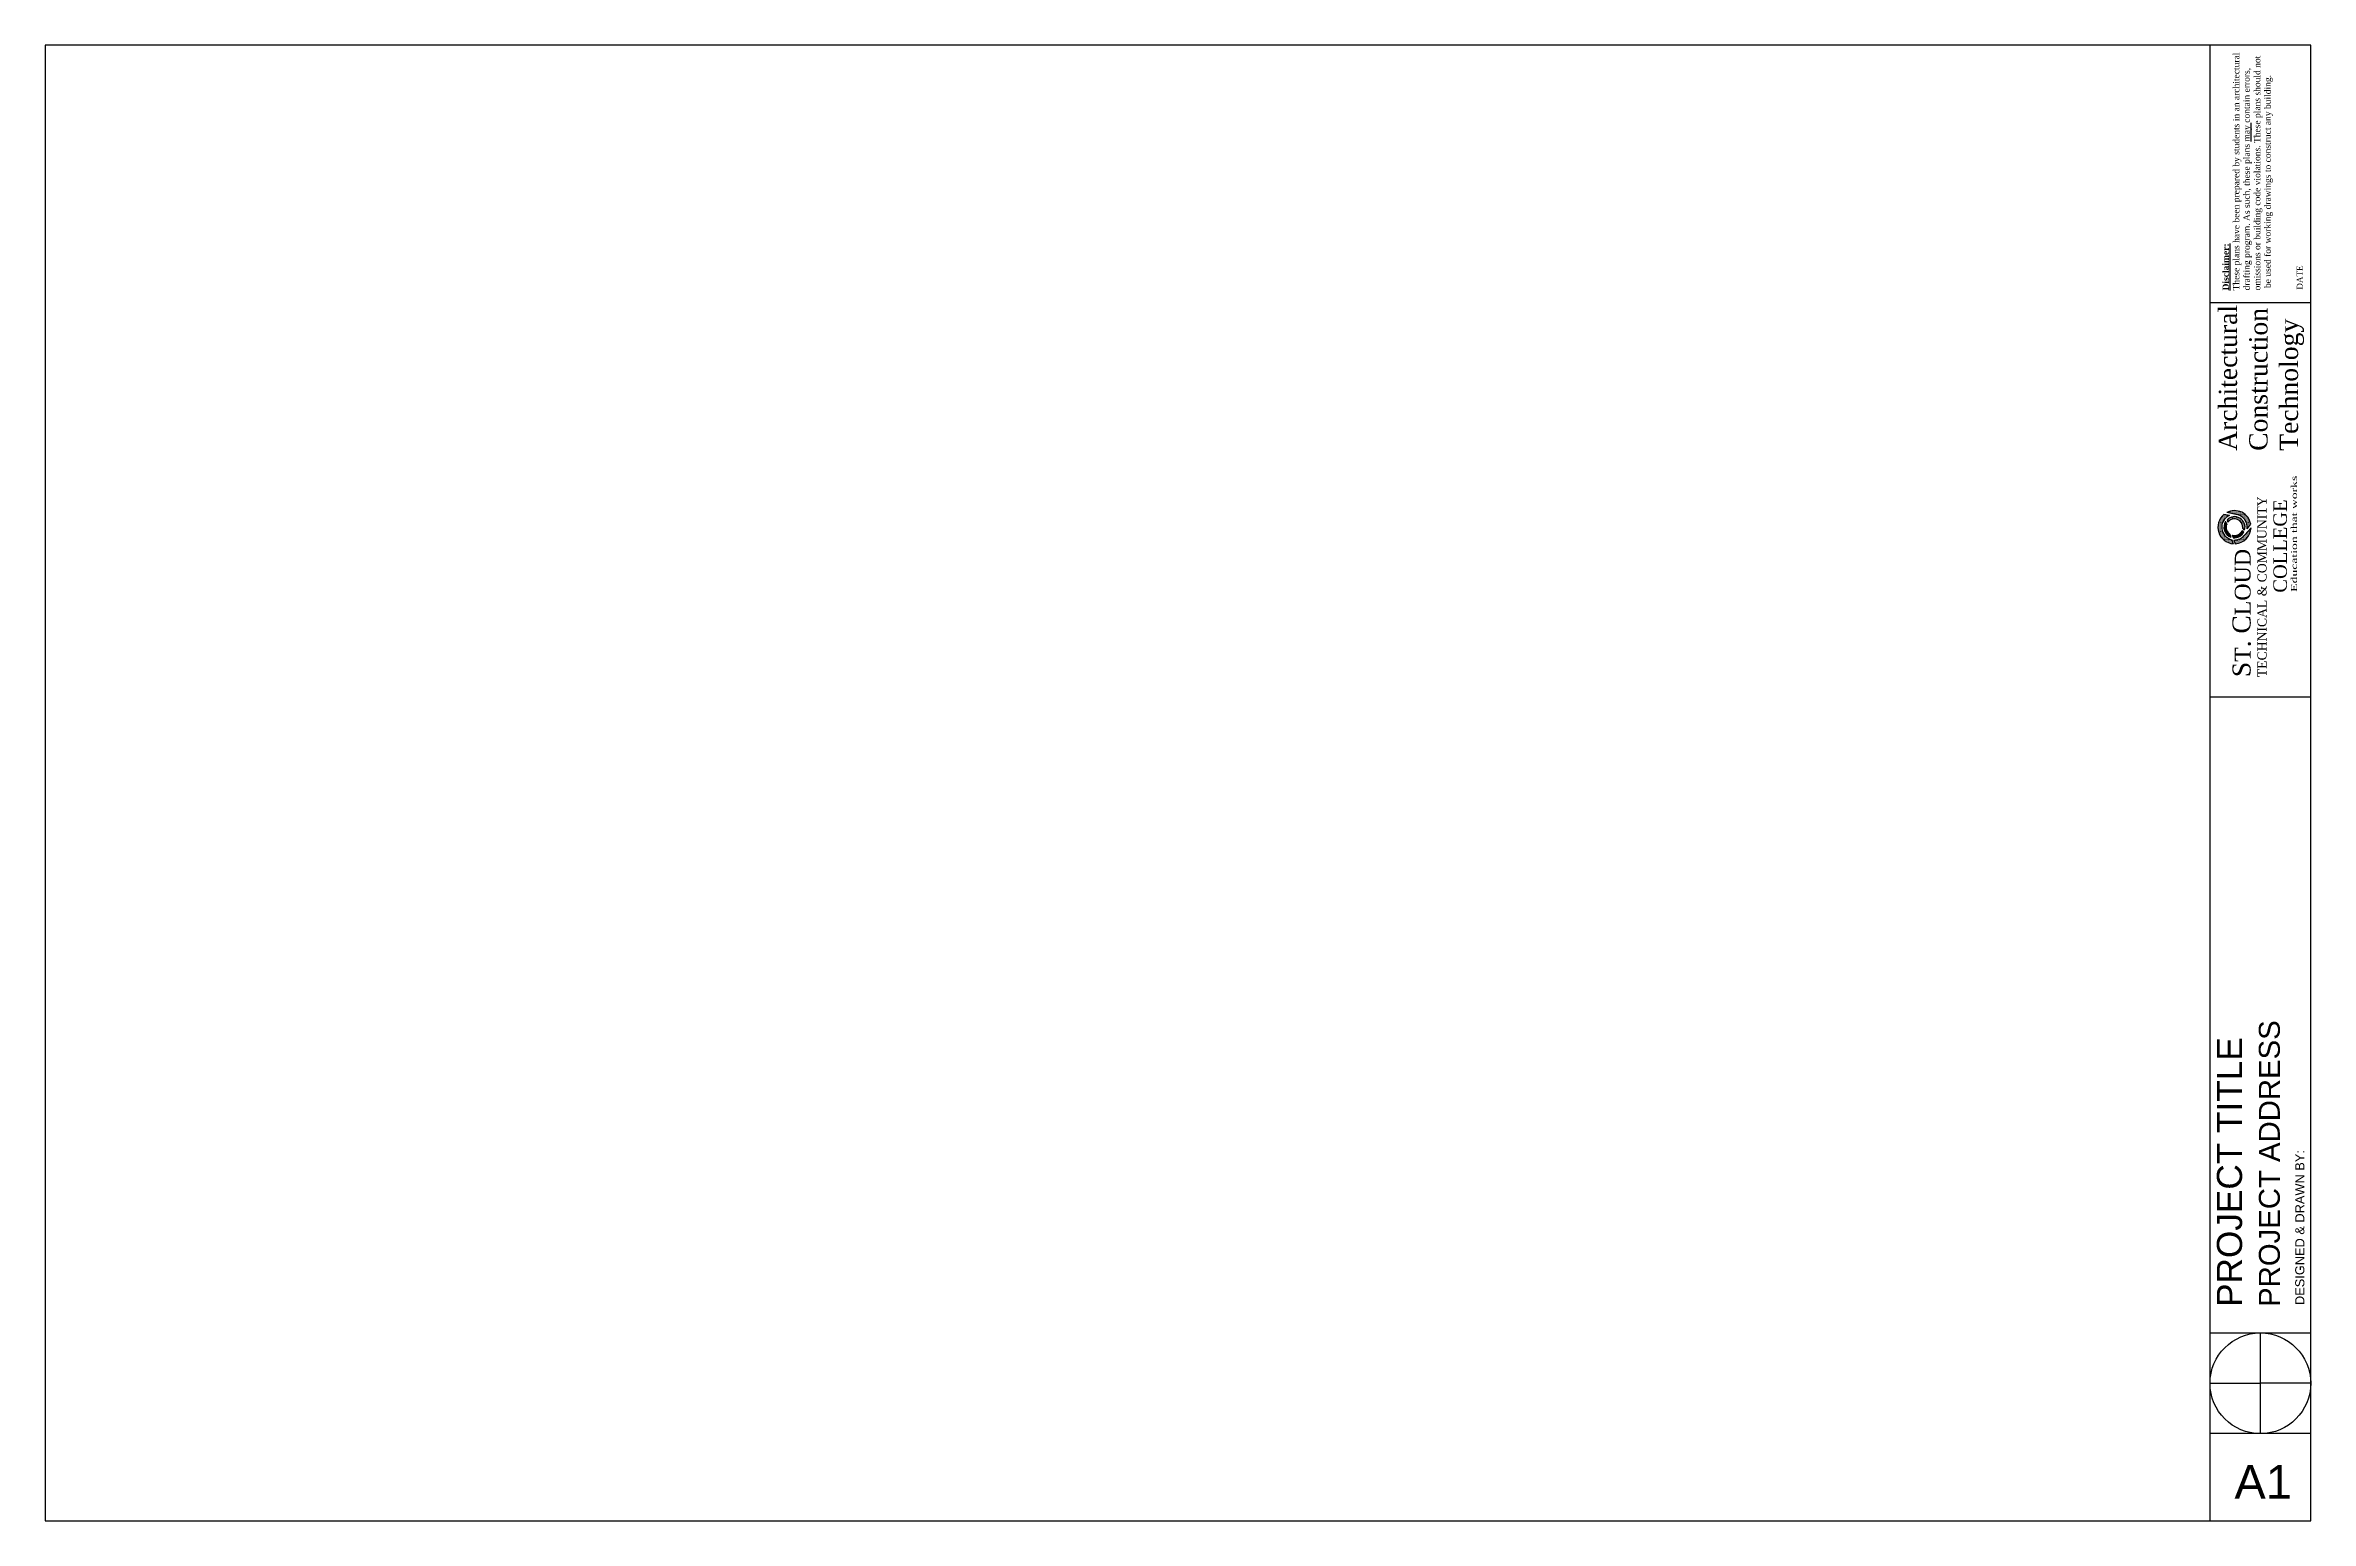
# Paper-space layout '22x34' of a CAD drawing. Extents: x 1.7 to 33, y 0.8 to 21.2.
import ezdxf

# ---------------------------------------------------------------- set-up
doc = ezdxf.new("R2010")
doc.units = 0
doc.header["$LTSCALE"] = 48
doc.header["$MEASUREMENT"] = 0
for name, color, linetype in [('A-Brdr-Arow', 7, 'CONTINUOUS'), ('A-Brdr-Brdr', 6, 'CONTINUOUS'), ('A-Brdr-Text', 7, 'CONTINUOUS'), ('BORDER 1', 7, 'CONTINUOUS')]:
    doc.layers.add(name, color=color, linetype=linetype)
doc.styles.add('hlv3', font='hlv3')
doc.styles.add('RomanS', font='romans.shx')
doc.styles.get("Standard").update_dxf_attribs({"font": 'txt.shx'})
doc.styles.add('tms', font='tms')
pattern_1 = [(0, (31.696811, 14.298851), (0.00325521, 0.006510417), [0, -0.006510417])]
pattern_2 = [(0, (31.7801446, 14.298406), (0.00325521, 0.00651042), [0, -0.00651042])]

psp = doc.layouts.new('22x34')

# ---------------------------------------------------------------- hatches: boundary and pattern name
at = {"layer": 'BORDER 1'}
h = psp.add_hatch(dxfattribs=at)
h.set_pattern_fill('DOTS', color=4, scale=0.104167, style=0)
h.set_pattern_definition(pattern_1)
h.paths.add_polyline_path([(31.819, 14.73), (31.943, 14.704, -0.421093), (32.102, 14.506), (32.152, 14.568, 0.507699)])
h = psp.add_hatch(dxfattribs=at)
h.set_pattern_fill('DOTS', color=4, scale=0.104167, style=0)
h.set_pattern_definition(pattern_1)
h.paths.add_polyline_path([(31.857, 14.69), (31.778, 14.702, 0.670474), (31.908, 14.299), (31.89, 14.354, -0.734099)])
h = psp.add_hatch(dxfattribs=at)
h.set_pattern_fill('DOTS', color=4, scale=0.104167, style=0)
h.set_pattern_definition(pattern_2)
h.paths.add_polyline_path([(31.818, 14.565), (31.804, 14.607, 0.486133), (31.877, 14.39), (31.863, 14.431, -0.346007)])
h = psp.add_hatch(dxfattribs=at)
h.set_pattern_fill('DOTS', color=4, scale=0.104167, style=0)
h.set_pattern_definition(pattern_1)
h.paths.add_polyline_path([(32.04, 14.514), (32.066, 14.488, 0.769407), (31.824, 14.631), (31.835, 14.597, -0.759537)])
h = psp.add_hatch(dxfattribs=at)
h.set_pattern_fill('DOTS', color=4, scale=0.104167, style=0)
h.set_pattern_definition(pattern_2)
h.paths.add_polyline_path([(31.896, 14.417), (31.908, 14.383, 0.310528), (32.055, 14.459), (32.031, 14.482, -0.372488)])
h = psp.add_hatch(dxfattribs=at)
h.set_pattern_fill('DOTS', color=4, scale=0.104167, style=0)
h.set_pattern_definition(pattern_2)
h.paths.add_polyline_path([(31.919, 14.35), (31.936, 14.298, 0.390159), (32.155, 14.519), (32.07, 14.424, -0.252405)])

# ---------------------------------------------------------------- linework, layer by layer
at = {"layer": 'A-Brdr-Arow', "color": 7, "linetype": 'Continuous'}
for p, q in [((32.284, 1.998), (32.284, 3.39)), ((31.588, 2.694), (32.284, 2.694)), ((32.98, 2.694), (32.284, 2.694))]:
    psp.add_line(p, q, dxfattribs=at)
at = {"layer": 'A-Brdr-Brdr', "linetype": 'Continuous'}
for p, q in [((32.98, 21.188), (1.66, 21.188)), ((1.66, 21.188), (1.66, 0.795)), ((31.588, 0.795), (31.588, 21.188)), ((32.98, 0.795), (32.98, 21.188)), ((32.98, 17.629), (31.588, 17.629)), ((32.98, 12.179), (31.588, 12.179)), ((31.588, 3.39), (32.98, 3.39)), ((32.98, 1.998), (31.588, 1.998)), ((1.66, 0.795), (32.98, 0.795))]:
    psp.add_line(p, q, dxfattribs=at)
at = {"layer": 'A-Brdr-Brdr', "color": 1, "linetype": 'Continuous'}
psp.add_circle((32.284, 2.694), 0.696, dxfattribs=at)
at = {"layer": 'BORDER 1', "color": 4}
for p, q in [((31.943, 14.704), (31.819, 14.73)), ((31.857, 14.69), (31.778, 14.702)), ((31.804, 14.607), (31.818, 14.565)), ((31.824, 14.631), (31.835, 14.597)), ((31.863, 14.431), (31.877, 14.39)), ((31.896, 14.417), (31.908, 14.383)), ((32.055, 14.459), (32.031, 14.482)), ((32.066, 14.488), (32.04, 14.514)), ((32.07, 14.424), (32.155, 14.519)), ((32.102, 14.506), (32.152, 14.568)), ((31.89, 14.354), (31.908, 14.299)), ((31.919, 14.35), (31.936, 14.298))]:
    psp.add_line(p, q, dxfattribs=at)
for radius, start, end in [(0.229, 10.2073, 117.8748), (0.229, 130.2073, 265.5706), (0.177, 113.0107, 258.1402), (0.146, 146.8651, 250.5688), (0.115, 160.545, 236.8888), (0.146, 344.2469, 134.5466), (0.115, 353.5228, 142.3949), (0.115, 255.039, 336.7581), (0.146, 262.8873, 331.8915), (0.177, 267.6898, 324.3532), (0.229, 272.6201, 357.8748), (0.177, 353.0107, 84.3532)]:
    psp.add_arc((31.926, 14.527), radius, start, end, dxfattribs=at)

# ---------------------------------------------------------------- texts
at = {"layer": 'A-Brdr-Text', "color": 7, "linetype": 'Continuous', "attachment_point": 1, "rotation": 90, "style": 'tms'}
for s, insert, char_height, width in [('{\\fTimes New Roman|b1|i0|c0|p18;\\LDisclaimer:\\P\\fTimes New Roman|b0|i0|c0|p18;\\lThese plans have been prepared by students in an architectural \\Pdrafting program. As such, these plans \\Lmay\\l contain errors, \\Pomissions or building code violations. These plans should not\\P be used for working drawings to construct any building.}', (31.761, 17.8), 0.087, 3.75), ('{\\fTimes New Roman|b0|i0|c0|p18;DATE}', (32.786, 17.81), 0.08353, 0.725)]:
    psp.add_mtext(s, dxfattribs=dict(at, insert=insert, char_height=char_height, width=width))
at = {"layer": 'A-Brdr-Text', "color": 6, "linetype": 'Continuous', "insert": (31.683, 3.75), "char_height": 0.348, "width": 10.556, "attachment_point": 1, "rotation": 90, "style": 'hlv3'}
psp.add_mtext('{\\fArial|b0|i0|c0|p34;\\C1;PROJECT TITLE\\P\\H0.8333x;PROJECT ADDRESS}', dxfattribs=at)
at = {"layer": 'A-Brdr-Text', "color": 7, "linetype": 'Continuous', "insert": (32.263, 1.331), "char_height": 0.464, "attachment_point": 4, "style": 'hlv3'}
psp.add_mtext('\\pi-0.33692;{\\fArial|b0|i0|c0|p34;A1}', dxfattribs=at)
at = {"layer": 'BORDER 1', "color": 7, "linetype": 'Continuous', "insert": (31.708, 15.583), "char_height": 0.25309, "width": 2.64731, "attachment_point": 1, "rotation": 90, "style": 'RomanS'}
psp.add_mtext('{\\fTimes New Roman|b0|i0|c0|p18;Architectural \\PConstruction \\PTechnology}', dxfattribs=at)
at = {"layer": 'BORDER 1', "color": 7, "linetype": 'Continuous', "width": 2.65808, "attachment_point": 1, "rotation": 90}
for s, insert, char_height in [('{\\Ftimes.ttf|c0;\\W1.5;Education that works}', (32.708, 13.635), 0.08333), ('{\\Ftimes.ttf|c0;TECHNICAL & COMMUNITY }', (32.244, 12.455), 0.125), ('{\\Ftimes.ttf|c0;COLLEGE}', (32.463, 13.622), 0.1875), ('{\\Ftimes.ttf|c0;S\\H0.87206x;T\\H1.1467x;. C\\H0.87206x;LOUD}', (31.898, 12.455), 0.25084)]:
    psp.add_mtext(s, dxfattribs=dict(at, insert=insert, char_height=char_height))
at = {"layer": 'BORDER 1', "color": 7, "linetype": 'Continuous', "insert": (32.83, 3.776), "char_height": 0.12655, "attachment_point": 4, "rotation": 90, "style": 'hlv3'}
psp.add_mtext('{\\fArial|b0|i0|c0|p34;DESIGNED & DRAWN BY:}', dxfattribs=at)

doc.saveas('drawing.dxf')
